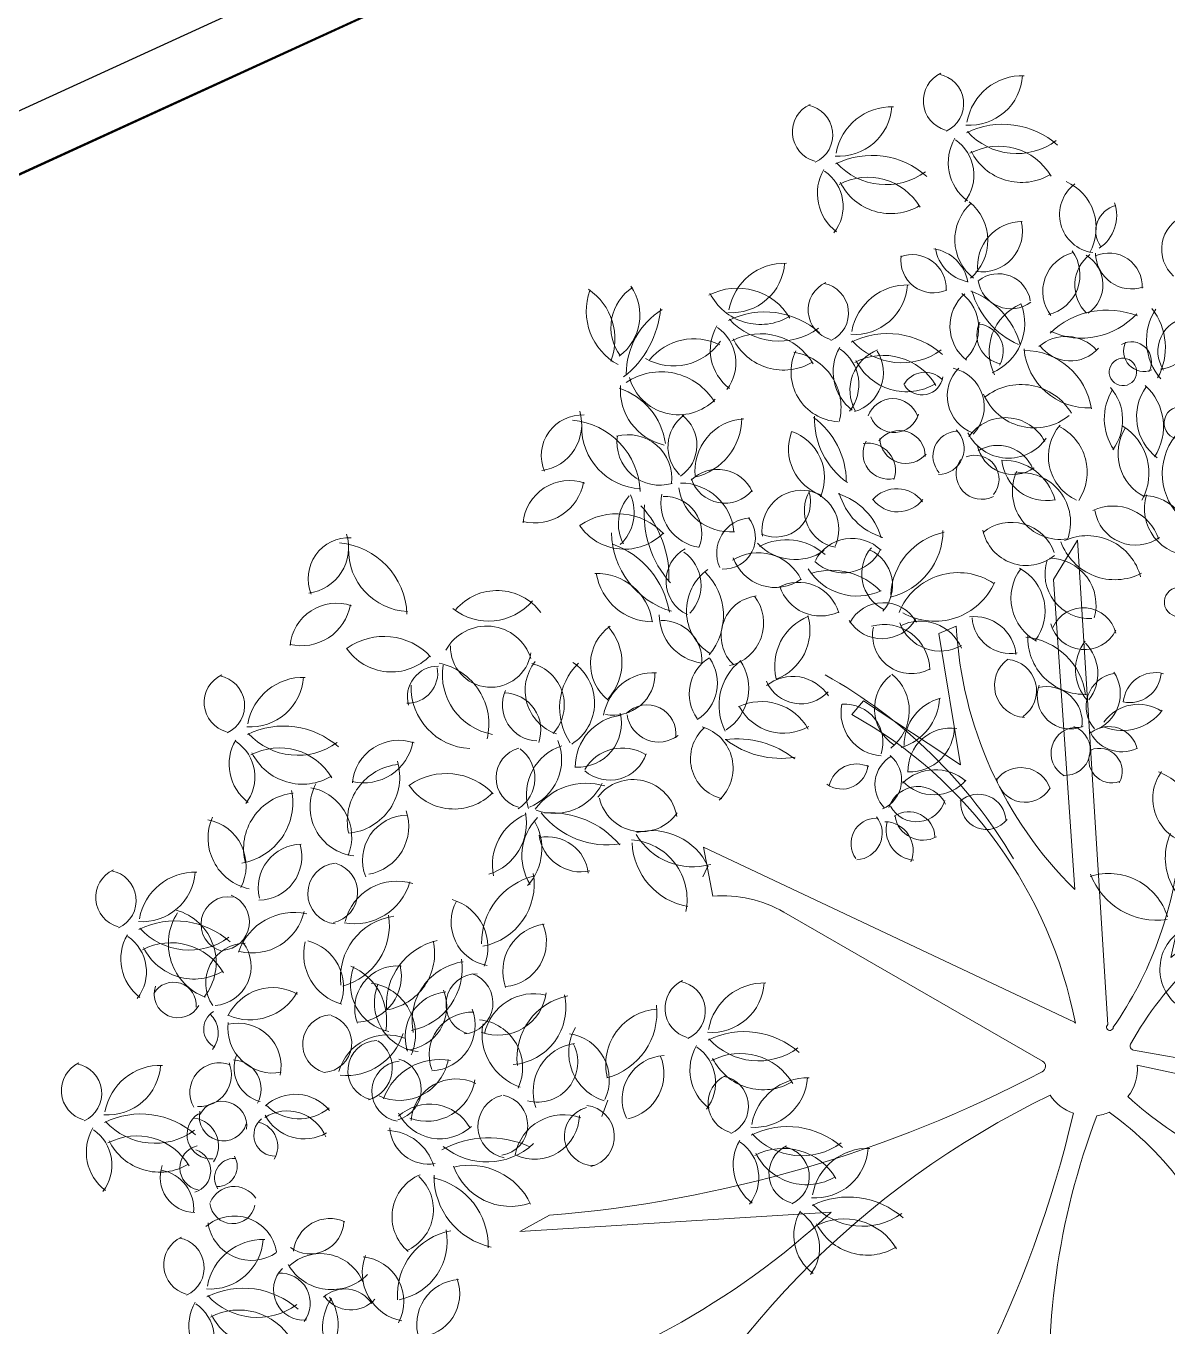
# Model space of a CAD drawing. Header units: millimetres. Extents: x 793 to 3159, y 750 to 2095.
# Drawn here: x 1188.191 to 1191.124, y 1064.748 to 1068.088 of the extents above; entities that cross this region are included whole.
import ezdxf

# ---------------------------------------------------------------- set-up
doc = ezdxf.new("R2010")
doc.units = ezdxf.units.MM
doc.linetypes.add('CONTINUA', pattern=[0])
for name, color, linetype in [('A-BANQUETA', 8, 'Continuous'), ('A-VEGETACION', 65, 'Continuous'), ('GUARNICIONES', 8, 'Continuous'), ('LINEAS DE PAVIEMENTOS', 9, 'Continuous')]:
    doc.layers.add(name, color=color, linetype=linetype)

# ---------------------------------------------------------------- blocks, each defined once
blk = doc.blocks.new('XR-CONJUNTO$0$A$C458D45B7')
at = {"lineweight": 0, "extrusion": (-2.43104e-07, -5.45806e-06, 1)}
for p, q in [((-0.995, 0.4864), (-0.9832, 0.5121)), ((-1.2482, -0.1317), (-1.2336, -0.0892))]:
    blk.add_line(p, q, dxfattribs=at)
blk.add_lwpolyline([(0.1057, -1.746), (0.1681, -1.7494, -0.110183), (-0.0866, -0.95, -0.110183), (0.0225, -0.1181, 0.069274), (0.0548, -0.1083, -0.159056), (0.3751, -0.5382), (0.4313, -0.5098), (0.2694, -0.2414), (0.6188, -0.3643), (0.5483, -0.2962, -0.129481), (0.1024, -0.068, 0.184379), (0.1254, 0.0127), (0.8832, -0.1415), (0.8943, -0.0784), (0.1156, 0.0518, -0.487233), (0.1075, 0.0667, -0.157099), (0.4909, 0.4325), (0.4557, 0.4846), (0.2096, 0.2904), (0.2879, 0.6525), (0.2292, 0.5741, -0.1274), (0.063, 0.1098, -1.508538), (0.0487, 0.1166), (-0.0409, 1.3604), (-0.1014, 1.2588), (-0.0393, 0.4627, -0.187108), (-0.3498, 1.1361), (-0.3949, 1.1174), (-0.3356, 0.7801), (-0.586, 0.9428), (-0.6161, 0.9071, -0.222061), (-0.0345, 0.1193), (-0.0367, 0.1218), (-0.9935, 0.563), (-0.9683, 0.4373, -0.148996), (-0.7862, 0.3977), (-0.1177, 0.0214, -0.61159), (-0.1188, -0.006, -0.101655), (-1.381, -0.3864), (-1.4565, -0.4291), (-0.657, -0.3716, -0.12496), (-1.5382, -0.8654), (-1.5037, -0.924), (-0.968, -0.7054), (-1.2263, -1.1913), (-1.1801, -1.2004, -0.176723), (-0.0978, -0.0662, 0.164875), (-0.0374, -0.112, -0.122319), (-0.6656, -1.3725), (-0.6394, -1.3961), (-0.165, -0.7555, -0.101541), (-0.347, -1.7346), (-0.3067, -1.749), (-0.1198, -1.2235), (0.1057, -1.746)], format="xyb", close=True, dxfattribs=at)
at = {"lineweight": 0, "extrusion": (2.43104e-07, 5.45806e-06, -1)}
for centre, major_axis, start_param, end_param in [((-0.369, 2.486), (0.0578, 0.0526, 0), 2.569534, 5.006064), ((-0.4208, 2.4779), (0.0521, -0.0572, 0), 4.051015, 6.582941), ((-0.3287, 2.5601), (0.0917, -0.1007, 0), -0.777492, 0.800951), ((-0.1915, 2.4072), (0.0977, -0.1073, 0), 2.477681, 3.902549), ((-0.7044, 2.4029), (0.0578, 0.0526, 0), 2.569534, 5.006064), ((-0.7561, 2.3949), (0.0521, -0.0572, 0), 4.051015, 6.582941), ((-0.6641, 2.477), (0.0917, -0.1007, 0), -0.777492, 0.800951), ((-0.5269, 2.3242), (0.0977, -0.1073, 0), 2.477681, 3.902549), ((-0.2404, 2.2159), (0.156, 0.1421, 0), 4.983233, 6.17178), ((-0.2073, 2.5236), (0.1269, 0.1155, 0), 1.666781, 3.133707), ((-0.2586, 2.3287), (0.0909, 0.0828, 0), 2.943806, 4.400315), ((-0.4252, 2.2943), (0.0813, 0.074, 0), 6.042078, 7.680112), ((-0.2514, 2.214), (0.1055, -0.1158, 0), 3.38331, 4.908592), ((-0.5757, 2.1328), (0.156, 0.1421, 0), 4.983233, 6.17178), ((-0.1941, 2.4226), (0.0974, -0.107, 0), 0.190237, 1.841773), ((-0.594, 2.2456), (0.0909, 0.0828, 0), 2.943806, 4.400315), ((-0.5426, 2.4406), (0.1269, 0.1155, 0), 1.666781, 3.133707), ((-0.5868, 2.131), (0.1055, -0.1158, 0), 3.38331, 4.908592), ((-0.7605, 2.2112), (0.0813, 0.074, 0), 6.042078, 7.680112), ((-0.5295, 2.3395), (0.0974, -0.107, 0), 0.190237, 1.841773), ((0.0042, 2.1974), (0.0729, 0.0664, 0), 2.435719, 4.793581), ((-0.1299, 2.1619), (0.0875, -0.0961, 0), 4.288332, 5.954002), ((-0.2372, 2.1306), (0.0929, 0.0846, 0), 2.963691, 4.711116), ((-0.4058, 2.1267), (0.0945, 0.086, 0), 6.118592, 7.872489), ((0.0663, 2.1554), (0.0498, 0.0454, 0), 3.264969, 5.201317), ((-0.0482, 2.1943), (0.0744, 0.0677, 0), 0.395035, 1.712099), ((-0.293, 2.1509), (0.0767, 0.0698, 0), 0.466811, 2.453539), ((-0.1885, 2.0624), (0.0852, 0.0776, 0), 3.756525, 5.436782), ((0.2617, 2.1105), (0.0688, 0.0627, 0), 3.032355, 5.058346), ((-0.4325, 2.0004), (0.0716, -0.0786, 0), 4.02893, 5.260687), ((-0.3105, 2.1233), (0.0764, 0.0696, 0), 2.495781, 3.712279), ((-0.4172, 2.0758), (0.0619, 0.0564, 0), 1.882964, 4.009811), ((-0.4714, 2.0024), (0.0589, -0.0646, 0), 3.521134, 5.485211), ((-0.0328, 1.9994), (0.076, 0.0692, 0), 3.228586, 5.199475), ((-0.1454, 2.0411), (0.0706, -0.0775, 0), -1.470872, 0.49979), ((0.0466, 2.0162), (0.0674, -0.074, 0), 1.501594, 3.203821), ((-0.07, 2.016), (0.0655, 0.0596, 0), 5.981568, 7.978483), ((0.0335, 2.0128), (0.0579, -0.0636, 0), 3.454568, 5.497253), ((0.0914, 2.099), (0.0621, -0.0681, 0), 0.403031, 2.295039), ((-0.9355, 2.0725), (0.0917, -0.1007, 0), -0.777492, 0.800951), ((-0.7983, 1.9196), (0.0977, -0.1073, 0), 2.477681, 3.902549), ((-0.249, 1.9601), (0.0612, 0.0557, 0), 4.777693, 6.850302), ((-0.9188, 1.843), (0.1055, -0.1158, 0), 3.38331, 4.908592), ((-0.6597, 1.9456), (0.0578, 0.0526, 0), 2.569534, 5.006064), ((-0.7114, 1.9376), (0.0521, -0.0572, 0), 4.051015, 6.582941), ((-0.6194, 2.0197), (0.0917, -0.1007, 0), -0.777492, 0.800951), ((-0.4822, 1.8669), (0.0977, -0.1073, 0), 2.477681, 3.902549), ((-0.2181, 2.0381), (0.0628, 0.0572, 0), 1.653322, 3.720775), ((-1.152, 1.9381), (0.1152, 0.1049, 0), 2.795095, 4.221359), ((-1.3878, 1.8644), (0.1039, -0.1141, 0), 4.462982, 5.82067), ((-1.1219, 1.8971), (0.0823, -0.0904, 0), 1.663538, 3.291746), ((-1.2998, 1.9265), (0.0962, 0.0876, 0), 0.12096, 1.668935), ((-0.8615, 2.0515), (0.0974, -0.107, 0), 0.190237, 1.841773), ((-0.2631, 1.9078), (0.0742, -0.0815, 0), 1.389785, 3.157191), ((-0.4105, 1.9023), (0.0749, -0.0822, 0), 4.528164, 6.260856), ((-0.3885, 1.8048), (0.1511, 0.1376, 0), 5.790531, 6.74088), ((-0.111, 2.0591), (0.1593, 0.1451, 0), 2.721102, 3.592312), ((-1.3634, 1.9626), (0.1662, -0.1825, 0), -0.763834, 0.071768), ((-1.009, 1.7783), (0.131, -0.1438, 0), 2.296813, 3.315554), ((-0.8471, 1.7282), (0.156, 0.1421, 0), 4.983233, 6.17178), ((-0.1396, 1.8436), (0.0979, 0.0892, 0), 3.408341, 5.039982), ((-0.3192, 1.9147), (0.0929, -0.102, 0), -1.217298, 0.327095), ((0.0319, 1.7409), (0.1422, -0.1561, 0), 3.105155, 4.25074), ((-0.0365, 2.0707), (0.1414, 0.1288, 0), 1.467491, 2.732342), ((0.2821, 1.8758), (0.1111, 0.1011, 0), 3.157429, 4.441949), ((0.0189, 1.8558), (0.1089, -0.1195, 0), -1.511614, -0.337271), ((-0.814, 2.036), (0.1269, 0.1155, 0), 1.666781, 3.133707), ((-0.8582, 1.7264), (0.1055, -0.1158, 0), 3.38331, 4.908592), ((-0.2288, 1.8855), (0.0506, -0.0555, 0), 0.933482, 2.755369), ((-0.3061, 1.8431), (0.0521, 0.0475, 0), 5.554345, 7.543913), ((0.2485, 1.8483), (0.0645, 0.0587, 0), 3.279326, 5.34853), ((0.1587, 1.8899), (0.0599, -0.0657, 0), -1.298179, 0.629945), ((-1.0291, 1.7206), (0.0995, -0.1093, 0), 2.987152, 4.333632), ((-0.8653, 1.841), (0.0909, 0.0828, 0), 2.943806, 4.400315), ((-1.0319, 1.8066), (0.0813, 0.074, 0), 6.042078, 7.680112), ((-0.5311, 1.6755), (0.156, 0.1421, 0), 4.983233, 6.17178), ((-0.074, 1.7783), (0.0778, 0.0708, 0), 4.718022, 6.28628), ((0.0938, 1.8197), (0.0347, -0.0381, 0), 3.344357, 5.954753), ((-1.0838, 1.9455), (0.0991, -0.1088, 0), -0.235546, 1.240656), ((-0.8009, 1.9349), (0.0974, -0.107, 0), 0.190237, 1.841773), ((-0.653, 1.7863), (0.0858, -0.0942, 0), 0.781255, 2.741725), ((-0.5493, 1.7883), (0.0909, 0.0828, 0), 2.943806, 4.400315), ((-0.7159, 1.7539), (0.0813, 0.074, 0), 6.042078, 7.680112), ((-0.5178, 1.7413), (0.0819, 0.0746, 0), 3.373512, 5.073607), ((-0.498, 1.9833), (0.1269, 0.1155, 0), 1.666781, 3.133707), ((-0.5421, 1.6737), (0.1055, -0.1158, 0), 3.38331, 4.908592), ((-0.6478, 1.7849), (0.0704, -0.0773, 0), -1.40138, 0.435272), ((-0.1814, 1.6713), (0.118, -0.1296, 0), 3.873122, 5.299363), ((-0.0171, 1.8665), (0.1229, 0.1119, 0), 2.257964, 3.78171), ((-0.0641, 1.9178), (0.0654, -0.0719, 0), -0.113868, 1.668116), ((0.126, 1.8478), (0.0388, 0.0354, 0), 1.911053, 4.31249), ((-0.7937, 1.6949), (0.096, -0.1054, 0), 4.01839, 5.703394), ((-0.4848, 1.8822), (0.0974, -0.107, 0), 0.190237, 1.841773), ((0.0722, 1.7936), (0.0237, -0.0261, 0), 2.96706, 9.250245), ((-1.1128, 1.6223), (0.1187, 0.1081, 0), 4.848797, 6.466165), ((-0.4359, 1.7257), (0.0419, -0.046, 0), 2.826188, 4.650454), ((-0.4438, 1.7833), (0.0397, 0.0362, 0), 0.868721, 3.311423), ((-0.2766, 1.7286), (0.0686, -0.0753, 0), 1.097202, 3.081073), ((-0.3848, 1.6998), (0.0683, -0.0751, 0), 4.086773, 6.202249), ((-1.0739, 1.736), (0.1068, 0.0973, 0), 2.523636, 3.952007), ((-1.273, 1.5741), (0.1281, 0.1167, 0), 5.751999, 6.8786), ((-1.0695, 1.804), (0.097, 0.0883, 0), 1.500249, 3.596824), ((-0.1879, 1.6085), (0.1112, 0.1012, 0), 4.767873, 6.47899), ((0.1669, 1.6745), (0.1047, 0.0953, 0), 3.274239, 4.424714), ((-0.0544, 1.6689), (0.0855, -0.0939, 0), -1.555152, -0.195414), ((0.2402, 1.6801), (0.0975, 0.0888, 0), 2.940453, 4.494287), ((0.0349, 1.6527), (0.1056, 0.0962, 0), 6.178704, 7.585525), ((-0.5176, 1.6517), (0.0501, 0.0456, 0), 4.224988, 6.658395), ((-0.1553, 1.7894), (0.0954, -0.1047, 0), 0.046634, 1.902742), ((0.2206, 1.6638), (0.0279, -0.0307, 0), 2.96706, 9.250245), ((-1.3147, 1.5651), (0.0708, -0.0777, 0), 1.912634, 3.921497), ((-1.4355, 1.6437), (0.0877, 0.0799, 0), 0.433013, 2.162826), ((-0.9938, 1.5913), (0.068, -0.0746, 0), 1.509031, 3.230067), ((-1.1165, 1.5946), (0.0711, 0.0647, 0), 6.086583, 7.987859), ((-0.5182, 1.668), (0.1486, 0.1354, 0), 2.914364, 3.903954), ((-0.5147, 1.6977), (0.0439, -0.0482, 0), -0.56334, 1.901924), ((-0.2276, 1.5595), (0.0766, -0.0842, 0), 2.904002, 4.961936), ((-1.3553, 1.4666), (0.1282, -0.1407, 0), 3.959959, 5.407863), ((-1.1585, 1.6403), (0.1171, 0.1066, 0), 2.346008, 3.897533), ((-0.8905, 1.5304), (0.0904, -0.0993, 0), 2.180836, 3.805257), ((-1.0613, 1.664), (0.1148, 0.1045, 0), 0.729589, 2.076019), ((-0.8419, 1.502), (0.1388, -0.1524, 0), 4.502869, 5.43636), ((-0.4997, 1.5714), (0.0445, -0.0489, 0), 2.944219, 5.44265), ((-0.3491, 1.5731), (0.0478, 0.0436, 0), 3.148251, 5.403679), ((-0.4013, 1.5925), (0.0497, 0.0453, 0), 6.214944, 8.566879), ((0.0057, 1.5758), (0.0909, 0.0828, 0), 2.724137, 4.584349), ((-0.1496, 1.5339), (0.0979, 0.0892, 0), 5.907215, 7.590286), ((0.1866, 1.5851), (0.0842, -0.0924, 0), 1.201658, 2.848598), ((-0.0012, 1.5327), (0.1054, 0.096, 0), 5.984703, 7.520962), ((0.3329, 1.535), (0.1162, 0.1058, 0), 3.122332, 4.628138), ((-1.1158, 1.6017), (0.0814, 0.0742, 0), 2.006107, 4.023111), ((-1.1966, 1.5079), (0.0832, 0.0758, 0), 5.174415, 7.124419), ((-0.6595, 1.5891), (0.0929, 0.0846, 0), 2.627043, 4.223783), ((-0.8165, 1.5144), (0.0838, -0.0921, 0), 4.193796, 5.852843), ((-0.528, 1.5782), (0.0442, -0.0486, 0), 0.500448, 2.802096), ((-0.5802, 1.5341), (0.0521, 0.0474, 0), 5.268129, 7.350204), ((-0.4837, 1.6205), (0.0498, 0.0453, 0), 1.422714, 3.822562), ((-0.2205, 1.6862), (0.0787, -0.0864, 0), -0.245148, 1.837365), ((-0.2468, 1.505), (0.0717, 0.0653, 0), 4.892044, 6.630501), ((-0.3051, 1.5146), (0.0414, -0.0455, 0), 3.483272, 6.139391), ((-0.2083, 1.6213), (0.0631, -0.0693, 0), 0.112143, 2.110108), ((-0.9659, 1.4359), (0.0722, 0.0658, 0), 4.673764, 6.588465), ((-0.2882, 1.5286), (0.0442, -0.0485, 0), 0.255526, 2.887943), ((-0.2317, 1.4264), (0.1016, 0.0926, 0), 5.415593, 6.754417), ((-0.1223, 1.576), (0.085, 0.0774, 0), 2.11334, 3.773203), ((-0.0858, 1.485), (0.083, -0.0911, 0), 0.579053, 2.739108), ((-0.1861, 1.4051), (0.0941, 0.0857, 0), 5.318722, 7.374748), ((-1.3455, 1.3817), (0.0886, 0.0806, 0), 3.960448, 5.771942), ((-0.9481, 1.5375), (0.061, -0.067, 0), -0.150992, 1.981102), ((-1.4365, 1.5191), (0.0859, -0.0944, 0), -0.662987, 0.966479), ((-0.9337, 1.5074), (0.0992, 0.0904, 0), 2.220183, 3.713936), ((-1.0597, 1.3608), (0.1011, 0.0921, 0), 5.439001, 6.928596), ((-0.7482, 1.3789), (0.0762, 0.0694, 0), 3.722819, 5.63009), ((-0.8167, 1.4505), (0.0603, -0.0662, 0), -1.159685, 1.145202), ((-0.6463, 1.4317), (0.0714, 0.0651, 0), 2.477016, 4.406547), ((-0.7569, 1.3812), (0.0694, -0.0762, 0), 4.137529, 5.870655), ((-0.704, 1.3144), (0.1119, -0.1229, 0), 4.171907, 5.160271), ((-0.4956, 1.5206), (0.1106, -0.1214, 0), 1.015052, 2.030709), ((-0.5052, 1.4057), (0.0555, -0.061, 0), 3.014721, 4.80292), ((0.1269, 1.3556), (0.0816, -0.0896, 0), 3.861328, 5.736568), ((0.2517, 1.4439), (0.0813, -0.0893, 0), 0.692403, 2.597207), ((-1.1108, 1.3917), (0.0808, 0.0736, 0), 3.386603, 4.597162), ((-1.2939, 1.4198), (0.0841, 0.0766, 0), 0.322787, 1.54187), ((-1.3566, 1.2537), (0.1802, -0.1979, 0), 4.689281, 5.487505), ((-0.8903, 1.4189), (0.1777, -0.1951, 0), 1.569254, 2.391962), ((-0.9978, 1.4459), (0.084, 0.0765, 0), 2.436245, 4.083302), ((-1.1007, 1.3682), (0.0639, -0.0701, 0), 3.828768, 5.840055), ((-0.5034, 1.5093), (0.0542, -0.0596, 0), -0.192693, 1.638897), ((0.0511, 1.3256), (0.0912, 0.083, 0), 5.008977, 6.700148), ((0.1079, 1.455), (0.0714, -0.0784, 0), 0.109406, 2.139195), ((-1.2224, 1.2529), (0.1215, 0.1107, 0), 4.829964, 6.260834), ((-0.8763, 1.3191), (0.0611, -0.0671, 0), 1.879129, 3.811135), ((-0.949, 1.3586), (0.0599, 0.0546, 0), 0.054114, 2.354051), ((-0.2092, 1.2879), (0.0862, 0.0785, 0), 4.763491, 6.669633), ((-1.205, 1.4659), (0.1033, 0.094, 0), 1.507007, 3.274527), ((-0.5633, 1.3809), (0.1309, 0.1192, 0), 0.733394, 2.059133), ((-0.3474, 1.2096), (0.1268, 0.1155, 0), 3.913737, 5.238547), ((-0.1723, 1.4082), (0.0844, 0.0769, 0), 1.617882, 3.663346), ((-0.0138, 1.2312), (0.1042, 0.0949, 0), 5.013393, 6.761813), ((-1.9106, 1.2442), (0.0708, -0.0777, 0), 1.912634, 3.921497), ((-2.0314, 1.3228), (0.0877, 0.0799, 0), 0.433013, 2.162826), ((-1.0243, 1.3738), (0.1579, 0.1438, 0), 2.583302, 3.854955), ((-1.3079, 1.1276), (0.1656, 0.1508, 0), 5.778144, 6.851017), ((-0.767, 1.4362), (0.0892, -0.098, 0), 0.126513, 1.545739), ((-0.787, 1.2057), (0.1099, 0.1001, 0), 4.957677, 6.173301), ((-0.6187, 1.2527), (0.0789, 0.0718, 0), 4.358962, 6.212976), ((-0.4919, 1.2698), (0.0755, 0.0688, 0), 2.758842, 4.586416), ((0.0552, 1.4072), (0.0994, -0.1091, 0), 0.247987, 1.955937), ((-1.9513, 1.1457), (0.1282, -0.1407, 0), 3.959959, 5.407863), ((-1.7544, 1.3194), (0.1171, 0.1066, 0), 2.346008, 3.897533), ((-1.0024, 1.2462), (0.0696, 0.0634, 0), 2.725223, 4.948788), ((-1.1102, 1.2347), (0.07, -0.0768, 0), 4.485205, 6.206033), ((-0.8592, 1.1981), (0.0824, -0.0904, 0), 3.301613, 4.995181), ((-0.8168, 1.3464), (0.0849, 0.0773, 0), 1.683404, 3.531065), ((-0.6424, 1.3776), (0.0718, -0.0789, 0), -0.389637, 1.478935), ((-0.6154, 1.2384), (0.0679, -0.0745, 0), 4.313629, 6.154081), ((-0.0087, 1.2737), (0.0771, -0.0847, 0), 0.678402, 2.611537), ((-0.112, 1.1928), (0.0813, -0.0893, 0), 3.878152, 5.717737), ((-0.9137, 1.1706), (0.0958, 0.0873, 0), 2.860422, 4.82661), ((-1.1043, 1.1567), (0.1156, 0.1052, 0), 6.209025, 7.712616), ((-0.6071, 1.3584), (0.0989, -0.1086, 0), 0.294169, 1.747426), ((-0.67, 1.1032), (0.1171, -0.1285, 0), 3.576093, 4.681646), ((-0.3449, 1.1103), (0.1211, 0.1103, 0), 4.257347, 6.034635), ((-0.0846, 1.211), (0.0929, 0.0846, 0), 2.79378, 4.515572), ((-0.2468, 1.1762), (0.0923, 0.084, 0), 5.935163, 7.664121), ((-1.2724, 1.12), (0.1058, 0.0963, 0), 5.403044, 6.867191), ((-1.1305, 1.2878), (0.1089, 0.0992, 0), 2.299701, 3.713789), ((-0.7554, 1.1381), (0.0794, 0.0723, 0), 4.933114, 6.739463), ((-0.4065, 1.3168), (0.1132, -0.1243, 0), -0.424739, 1.243343), ((0.2212, 1.2039), (0.0251, -0.0276, 0), 2.96706, 9.250245), ((-1.5286, 1.0775), (0.094, -0.1032, 0), 3.007891, 4.802385), ((-0.8507, 1.1073), (0.0693, -0.0761, 0), 1.484213, 3.740786), ((-0.9567, 1.1387), (0.0754, -0.0828, 0), -1.507027, 0.507296), ((-0.7001, 1.2689), (0.0737, -0.0809, 0), 0.29539, 1.986601), ((-2.0324, 1.1982), (0.0859, -0.0944, 0), -0.662987, 0.966479), ((-1.9414, 1.0608), (0.0886, 0.0806, 0), 3.960448, 5.771942), ((-1.5522, 1.2853), (0.1086, 0.0989, 0), 1.431238, 2.976463), ((-0.5369, 1.0974), (0.0658, -0.0722, 0), 2.786116, 4.927942), ((-0.0228, 1.1011), (0.0578, -0.0635, 0), 2.718476, 5.202531), ((-0.9869, 1.1611), (0.0852, -0.0935, 0), 0.871539, 2.291423), ((-1.1048, 1.0417), (0.0689, -0.0757, 0), 3.841411, 5.517894), ((-0.6777, 1.0309), (0.0927, -0.1017, 0), 2.059504, 3.492689), ((-0.8596, 1.1211), (0.0902, -0.099, 0), -1.122903, 0.372254), ((-0.5413, 1.2019), (0.067, -0.0735, 0), -0.319303, 1.742731), ((-0.5342, 1.0219), (0.0789, -0.0866, 0), 3.594028, 5.438478), ((-0.3918, 1.1823), (0.0816, 0.0743, 0), 1.780436, 3.521944), ((-0.4409, 1.0338), (0.0849, 0.0773, 0), 4.975327, 6.602725), ((-0.3023, 1.0547), (0.072, -0.079, 0), 3.75091, 5.351098), ((-0.2116, 1.1655), (0.066, -0.0724, 0), 0.546012, 2.232732), ((-0.0208, 1.1688), (0.0604, -0.0663, 0), -0.386025, 2.03652), ((-1.8183, 0.932), (0.1215, 0.1107, 0), 4.829964, 6.260834), ((-1.5552, 1.0062), (0.0882, 0.0803, 0), 4.376918, 6.706693), ((-1.1709, 1.0321), (0.0792, -0.087, 0), 1.388174, 3.260866), ((-1.3462, 1.0335), (0.0931, -0.1023, 0), 4.706547, 6.175138), ((-0.4653, 1.1127), (0.0669, -0.0734, 0), 0.220103, 2.505457), ((-0.1847, 0.9403), (0.1257, 0.1145, 0), 5.531693, 6.884809), ((-0.021, 1.1094), (0.0976, -0.1072, 0), 0.681699, 2.34653), ((-1.5448, 1.0724), (0.07, -0.0769, 0), -0.68977, 2.320487), ((0.0778, 1.029), (0.0809, -0.0889, 0), 1.574231, 2.956224), ((-0.0971, 1.0171), (0.0828, 0.0754, 0), 6.243367, 7.661544), ((-1.8009, 1.145), (0.1033, 0.094, 0), 1.507007, 3.274527), ((-1.3376, 0.9627), (0.0874, 0.0796, 0), 2.623712, 4.545795), ((-0.9253, 0.9573), (0.0806, 0.0734, 0), 3.252058, 4.890122), ((-1.0725, 0.9836), (0.0744, -0.0817, 0), -1.448474, 0.171544), ((-0.8112, 0.9288), (0.0985, -0.1082, 0), 1.831021, 3.199634), ((-1.0088, 0.9708), (0.0857, -0.0941, 0), -1.436373, 0.154478), ((-0.1675, 0.986), (0.0558, -0.0613, 0), 0.798614, 3.251784), ((-0.2228, 0.9719), (0.0542, -0.0596, 0), 3.954961, 6.417696), ((-1.6798, 0.9428), (0.0579, 0.0528, 0), 3.59556, 5.460531), ((-1.758, 1.0028), (0.052, -0.0571, 0), -1.020319, 0.753739), ((-1.5119, 1.0019), (0.116, 0.1056, 0), 2.481573, 4.024265), ((-1.7087, 0.8718), (0.1187, 0.1081, 0), 5.646964, 7.247292), ((-1.4637, 0.924), (0.0733, -0.0805, 0), 4.103585, 6.187534), ((-1.2062, 0.9183), (0.1081, -0.1187, 0), 1.708503, 3.098877), ((-1.4021, 0.9296), (0.0841, -0.0923, 0), 4.461105, 6.452023), ((-1.1243, 0.8789), (0.0882, -0.0968, 0), 2.464608, 3.925538), ((-1.2285, 1.0053), (0.0712, -0.0782, 0), -0.876513, 0.931251), ((-0.7677, 0.8949), (0.0731, -0.0803, 0), 3.198476, 4.872149), ((-1.2994, -0.1212), (0.8654, -0.9503, 0), 4.378102, 4.910694), ((-0.4465, 0.923), (0.0749, -0.0823, 0), 1.32027, 3.186102), ((-0.5895, 0.9174), (0.0895, 0.0815, 0), 6.126458, 7.932014), ((0.0718, 0.9341), (0.0581, -0.0638, 0), 1.57169, 3.693068), ((-0.0274, 0.9664), (0.0743, 0.0677, 0), 0.147209, 1.973323), ((0.1634, 0.9393), (0.0556, -0.0611, 0), 2.387996, 4.129426), ((0.0964, 1.0255), (0.06, 0.0546, 0), 0.815121, 2.500036), ((-2.2017, 0.923), (0.0578, 0.0526, 0), 2.569534, 5.006064), ((-2.2534, 0.9149), (0.0521, -0.0572, 0), 4.051015, 6.582941), ((-2.1614, 0.9971), (0.0917, -0.1007, 0), -0.777492, 0.800951), ((-2.0242, 0.8443), (0.0977, -0.1073, 0), 2.477681, 3.902549), ((-1.5907, 0.9688), (0.1171, 0.1066, 0), 2.346008, 3.897533), ((-0.7486, 1.0286), (0.0705, 0.0642, 0), 1.468367, 3.471663), ((-0.0559, 0.9595), (0.0569, -0.0624, 0), 0.319602, 2.642333), ((-0.1163, 0.8914), (0.0682, 0.0621, 0), 5.215357, 7.148249), ((-1.4213, 0.9238), (0.0622, -0.0683, 0), 0.774082, 2.712763), ((-1.5101, 0.8588), (0.0644, -0.0707, 0), 3.891716, 5.781765), ((-0.8473, 0.8001), (0.102, 0.0929, 0), 4.995087, 6.501391), ((-0.6329, 0.8358), (0.0657, -0.0721, 0), 3.796937, 5.756321), ((-0.5291, 0.9546), (0.0926, -0.1017, 0), -0.802808, 0.441154), ((-0.3565, 0.8309), (0.0837, -0.0919, 0), 2.2894, 3.618387), ((0.1211, 0.8311), (0.0734, -0.0806, 0), 2.91866, 4.455073), ((-1.3201, 0.8772), (0.083, 0.0756, 0), 0.485033, 2.348613), ((-1.1416, 0.8526), (0.055, 0.0501, 0), 4.642334, 7.153075), ((-0.7921, 0.9853), (0.0947, 0.0863, 0), 1.770281, 3.378964), ((-0.5325, 0.9125), (0.0823, 0.075, 0), 2.376211, 4.070976), ((0.078, 1.0001), (0.0942, 0.0858, 0), 1.362924, 2.66774), ((-2.073, 0.6529), (0.156, 0.1421, 0), 4.983233, 6.17178), ((-1.1915, 0.7669), (0.0989, 0.0901, 0), 3.859278, 5.326746), ((-1.1122, 0.9137), (0.0553, -0.0607, 0), 0.075932, 2.150784), ((-0.9236, 0.7908), (0.0783, 0.0713, 0), 2.537905, 4.724515), ((-1.0304, 0.7652), (0.0746, -0.0819, 0), 4.155282, 6.27321), ((-0.3606, 0.7645), (0.0814, 0.0741, 0), 3.845357, 5.580639), ((-0.4679, 0.8761), (0.0776, -0.0852, 0), -0.841343, 0.75028), ((-0.0367, 0.8129), (0.0493, 0.0449, 0), 2.817435, 5.511193), ((-0.0676, 0.8205), (0.0437, -0.048, 0), 4.232877, 7.091666), ((0.0775, 0.9087), (0.0672, 0.0612, 0), 1.865542, 3.474244), ((0.0454, 0.8072), (0.0554, 0.0505, 0), 4.787356, 6.776726), ((-2.0399, 0.9606), (0.1269, 0.1155, 0), 1.666781, 3.133707), ((-1.7777, 0.7102), (0.0886, 0.0806, 0), 3.960448, 5.771942), ((-0.9096, 0.5988), (0.1798, 0.1637, 0), 5.321024, 6.105533), ((-0.7999, 1.0231), (0.1551, -0.1703, 0), 0.56769, 1.386681), ((-2.0913, 0.7657), (0.0909, 0.0828, 0), 2.943806, 4.400315), ((-2.2578, 0.7313), (0.0813, 0.074, 0), 6.042078, 7.680112), ((-2.0841, 0.651), (0.1055, -0.1158, 0), 3.38331, 4.908592), ((-1.8687, 0.8476), (0.0859, -0.0944, 0), -0.662987, 0.966479), ((-1.4502, 0.7368), (0.0579, 0.0527, 0), 2.56896, 5.189701), ((-1.5233, 0.7352), (0.0699, 0.0637, 0), 6.091264, 8.002318), ((-1.319, 0.6954), (0.0881, -0.0967, 0), 2.021869, 3.557154), ((-1.4919, 0.7831), (0.0973, 0.0886, 0), 0.348363, 1.921752), ((-1.2031, 0.7027), (0.0835, 0.076, 0), 4.405561, 5.99158), ((-0.568, 0.7397), (0.0601, 0.0547, 0), 6.142274, 8.177719), ((0.0527, 0.7963), (0.0435, 0.0396, 0), 1.947339, 4.356092), ((0.0208, 0.767), (0.0437, 0.0398, 0), 5.051133, 7.528857), ((-2.0268, 0.8596), (0.0974, -0.107, 0), 0.190237, 1.841773), ((-1.9208, 0.7342), (0.1072, 0.0976, 0), 0.442262, 2.206763), ((-1.2371, 0.8308), (0.066, -0.0725, 0), -0.528936, 1.44036), ((-0.64, 0.782), (0.0449, -0.0493, 0), -0.767638, 1.35419), ((-0.6021, 0.7082), (0.0485, -0.0532, 0), 2.531519, 4.330464), ((-0.4695, 0.7279), (0.0631, 0.0575, 0), 3.093643, 4.913444), ((-0.3992, 0.6485), (0.08, -0.0879, 0), 3.083668, 4.58896), ((-0.1796, 0.696), (0.0582, 0.053, 0), 4.512669, 6.693847), ((-1.7627, 0.6224), (0.1084, 0.0988, 0), 3.669788, 5.33772), ((-1.6546, 0.5814), (0.1215, 0.1107, 0), 4.829964, 6.260834), ((-1.2947, 0.5609), (0.1099, -0.1207, 0), 2.931222, 4.165062), ((-1.175, 0.6208), (0.0842, 0.0767, 0), 4.522013, 6.842572), ((-0.4046, 0.8123), (0.0738, -0.081, 0), -0.123645, 1.540151), ((-0.1698, 0.7599), (0.0549, 0.05, 0), 1.27455, 3.6939), ((0.2764, 0.6991), (0.0791, -0.0868, 0), 0.945198, 2.934572), ((0.1335, 0.6463), (0.0937, 0.0853, 0), 5.766347, 7.572893), ((-1.8791, 0.6577), (0.0933, 0.085, 0), 2.40732, 4.363917), ((-2.0263, 0.5794), (0.0866, -0.0951, 0), 4.058135, 5.821951), ((-1.6372, 0.7944), (0.1033, 0.094, 0), 1.507007, 3.274527), ((-1.3789, 0.7812), (0.1001, 0.0911, 0), 1.169823, 2.653237), ((-0.4438, 0.6455), (0.0579, 0.0527, 0), 4.184928, 6.579797), ((-0.2886, 0.6341), (0.0527, 0.048, 0), 4.72306, 6.97036), ((-2.031, 0.549), (0.1066, 0.0971, 0), 3.614858, 5.324604), ((-2.207, 0.6655), (0.1058, -0.1161, 0), -1.044216, 0.564097), ((-1.1544, 0.7122), (0.0821, 0.0748, 0), 1.33266, 3.64214), ((-0.448, 0.709), (0.0512, -0.0562, 0), -0.553543, 1.806438), ((-0.2677, 0.6813), (0.0491, 0.0447, 0), 1.390878, 3.965269), ((-1.7543, 0.5224), (0.0851, 0.0775, 0), 3.49197, 5.441026), ((-1.8764, 0.6077), (0.084, -0.0923, 0), -1.172702, 0.548866), ((-1.3953, 0.5139), (0.0945, -0.1038, 0), 2.094299, 3.479864), ((-1.5856, 0.6185), (0.0918, -0.1008, 0), -1.038185, 0.431861), ((-1.3219, 0.5377), (0.0932, -0.1023, 0), 1.735743, 3.08508), ((-1.2427, 0.7828), (0.1459, -0.1602, 0), 0.576584, 1.630167), ((-1.3859, 0.4132), (0.1577, -0.1732, 0), 3.805634, 4.734842), ((-0.5502, 0.5762), (0.0437, -0.048, 0), 1.66898, 3.880303), ((-0.6035, 0.6024), (0.046, -0.0505, 0), -1.501293, 0.682109), ((-0.467, 0.5911), (0.0499, 0.0454, 0), 4.855946, 6.96347), ((-0.431, 0.6584), (0.0537, 0.0489, 0), 1.806584, 3.716335), ((-2.1336, 0.5756), (0.0897, -0.0984, 0), 0.939726, 2.715407), ((-2.2892, 0.5026), (0.0814, -0.0893, 0), 4.062449, 5.922904), ((-1.5511, 0.5541), (0.0956, -0.105, 0), -1.374011, -0.106904), ((-1.126, 0.4438), (0.1078, -0.1184, 0), 3.628927, 5.00712), ((-0.5286, 0.559), (0.0543, 0.0494, 0), 5.447315, 7.423476), ((-0.4468, 0.6123), (0.0579, 0.0527, 0), 2.388416, 4.14107), ((0.3473, 0.5481), (0.1144, 0.1041, 0), 2.574184, 4.282798), ((-1.3093, 0.6043), (0.0727, -0.0798, 0), 0.510549, 2.173634), ((-1.3938, 0.4807), (0.0708, -0.0777, 0), 3.680969, 5.33081), ((-1.1874, 0.4272), (0.1129, 0.1028, 0), 5.505124, 7.21995), ((-1.0048, 0.5807), (0.1277, 0.1163, 0), 2.469871, 3.829802), ((-1.0221, 0.6813), (0.114, -0.1251, 0), 0.456973, 1.764511), ((-2.0245, 0.4486), (0.0829, 0.0755, 0), 3.634893, 5.426724), ((-2.1377, 0.5282), (0.0831, 0.0757, 0), 0.456725, 2.280221), ((-1.9306, 0.4349), (0.0529, -0.0581, 0), 0.8313, 3.777278), ((-1.9592, 0.4368), (0.0578, 0.0526, 0), 5.742434, 8.380981), ((0.0494, 0.3474), (0.1164, 0.106, 0), 5.132034, 6.713723), ((0.1713, 0.5686), (0.1352, 0.1231, 0), 2.157908, 3.511293), ((-2.4755, 0.4198), (0.0578, 0.0526, 0), 2.569534, 5.006064), ((-2.5272, 0.4117), (0.0521, -0.0572, 0), 4.051015, 6.582941), ((-2.4352, 0.4939), (0.0917, -0.1007, 0), -0.777492, 0.800951), ((-2.298, 0.3411), (0.0977, -0.1073, 0), 2.477681, 3.902549), ((-1.7798, 0.332), (0.0917, -0.1007, 0), 2.542349, 4.180904), ((-1.3838, 0.3125), (0.1316, 0.1198, 0), 3.858538, 5.206055), ((-1.5906, 0.4624), (0.1096, -0.1203, 0), -1.007912, 0.539339), ((-1.8908, 0.5069), (0.1006, -0.1105, 0), -0.557673, 0.903433), ((-2.2117, 0.3532), (0.0525, 0.0478, 0), 2.544793, 5.610841), ((-2.2315, 0.3591), (0.0541, 0.0492, 0), 5.802789, 8.527903), ((-1.5272, 0.3648), (0.0836, 0.0762, 0), 2.482899, 4.371926), ((-1.6734, 0.2989), (0.0948, 0.0863, 0), 5.731832, 7.400577), ((-2.3468, 0.1497), (0.156, 0.1421, 0), 4.983233, 6.17178), ((-2.2189, 0.3033), (0.0991, -0.1088, 0), 1.094465, 2.867407), ((-2.3837, 0.2526), (0.0948, -0.1041, 0), 4.141693, 6.115198), ((-2.0417, 0.2331), (0.1126, 0.1025, 0), 4.205079, 5.650347), ((-2.1511, 0.4158), (0.1003, 0.0913, 0), 0.947405, 2.54529), ((-1.7644, 0.2204), (0.107, -0.1175, 0), 2.177236, 3.734769), ((-1.9608, 0.3535), (0.1091, -0.1198, 0), -0.998585, 0.46704), ((-2.3137, 0.4574), (0.1269, 0.1155, 0), 1.666781, 3.133707), ((-1.3839, 0.2396), (0.0906, 0.0825, 0), 3.532516, 5.308814), ((-1.5114, 0.3153), (0.0783, -0.086, 0), -1.247098, 0.63448), ((0.2987, 0.2614), (0.0867, 0.079, 0), 2.948546, 4.941983), ((-2.365, 0.2625), (0.0909, 0.0828, 0), 2.943806, 4.400315), ((-2.5316, 0.2281), (0.0813, 0.074, 0), 6.042078, 7.680112), ((-2.3579, 0.1478), (0.1055, -0.1158, 0), 3.38331, 4.908592), ((-2.1667, 0.2027), (0.069, -0.0757, 0), 1.700455, 3.862711), ((-2.2541, 0.2446), (0.0681, -0.0747, 0), -1.486479, 0.643735), ((-1.8849, 0.2792), (0.0985, 0.0897, 0), 2.570181, 4.112123), ((-2.0369, 0.194), (0.0821, -0.0902, 0), 4.120954, 5.79621), ((-1.6359, 0.1522), (0.1137, -0.1249, 0), 2.235527, 3.64207), ((-1.828, 0.2811), (0.0982, -0.1079, 0), -1.066796, 0.579125), ((-2.3006, 0.3564), (0.0974, -0.107, 0), 0.190237, 1.841773), ((-1.7735, 0.244), (0.1205, 0.1097, 0), 0.584753, 2.09731), ((-1.773, 0.2036), (0.0838, -0.092, 0), 0.938425, 2.670205), ((-1.9542, 0.1092), (0.1114, 0.1014, 0), 5.843306, 7.1953), ((-1.7771, 0.1415), (0.0805, 0.0733, 0), 3.50958, 5.539448), ((-1.8855, 0.2233), (0.0799, -0.0877, 0), -1.078933, 0.661818), ((-1.5851, 0.1111), (0.1031, -0.1132, 0), 2.104521, 3.72961), ((-2.3516, 0.1445), (0.0433, 0.0395, 0), 4.405228, 7.107621), ((-1.8626, 0.0737), (0.0986, 0.0898, 0), 5.589447, 7.418726), ((-1.7093, 0.1562), (0.085, -0.0934, 0), 0.84125, 2.679851), ((-1.5729, 0.1533), (0.0529, -0.0581, 0), 1.070278, 3.886146), ((-1.6105, 0.1567), (0.0588, 0.0536, 0), 5.779048, 8.517385), ((-1.0109, 0.1489), (0.0578, 0.0526, 0), 2.569534, 5.006064), ((-1.0627, 0.1409), (0.0521, -0.0572, 0), 4.051015, 6.582941), ((-0.9706, 0.2231), (0.0917, -0.1007, 0), -0.777492, 0.800951), ((-0.8334, 0.0702), (0.0977, -0.1073, 0), 2.477681, 3.902549), ((-2.3403, 0.1724), (0.0409, -0.0449, 0), -0.342253, 2.640209), ((-2.0952, 0.0628), (0.0867, -0.0952, 0), 2.755784, 4.384252), ((-2.1561, 0.2479), (0.094, -0.1032, 0), -0.330169, 1.139478), ((-1.6406, 0.0702), (0.0775, -0.0851, 0), 1.967447, 3.775341), ((-1.7611, 0.1457), (0.075, -0.0824, 0), -1.233229, 0.665703), ((-1.5183, 0.199), (0.0918, 0.0836, 0), 0.850399, 2.654203), ((-1.4242, 0.0518), (0.0965, 0.0879, 0), 4.088853, 5.676926), ((-1.3054, 0.0183), (0.1095, -0.1202, 0), 2.18056, 3.675332), ((-1.491, 0.1462), (0.1089, 0.0992, 0), 0.508664, 2.217173), ((-1.5836, 0.0234), (0.074, -0.0813, 0), 1.953075, 3.913454), ((-1.6938, 0.0986), (0.079, -0.0868, 0), -1.205895, 0.674202), ((-1.0969, 0.0033), (0.1057, 0.0963, 0), 3.628586, 5.368015), ((-1.2838, 0.1353), (0.1288, 0.1173, 0), 0.623729, 2.037745), ((-2.2216, 0.0843), (0.0383, 0.0349, 0), 2.756177, 4.901581), ((-2.3039, 0.0732), (0.0502, 0.0457, 0), 6.199619, 7.682941), ((-2.0951, 0.0884), (0.0783, -0.086, 0), 0.548016, 2.416151), ((-2.1847, -0.0116), (0.0748, -0.0822, 0), 3.639954, 5.646742), ((-1.9436, 0.0479), (0.0556, 0.0507, 0), 2.564177, 5.390176), ((-1.9675, 0.0498), (0.0553, 0.0504, 0), 5.73831, 8.527623), ((-1.4148, 0.0783), (0.0966, -0.106, 0), 1.05491, 2.488412), ((-1.5768, -0.009), (0.0832, -0.0914, 0), 3.974368, 5.88006), ((-0.8823, -0.1212), (0.156, 0.1421, 0), 4.983233, 6.17178), ((-1.8012, -0.0552), (0.0947, 0.0862, 0), 4.137101, 5.82022), ((-1.9077, 0.1207), (0.1031, -0.1133, 0), -0.54027, 0.827062), ((-1.2061, 0.0326), (0.0954, 0.0869, 0), 2.600322, 4.397244), ((-1.35, -0.0384), (0.0886, 0.0807, 0), 5.585887, 7.449107), ((-0.8492, 0.1866), (0.1269, 0.1155, 0), 1.666781, 3.133707), ((-1.8248, -0.0188), (0.0571, 0.052, 0), 2.545534, 5.407211), ((-1.8736, -0.0129), (0.0576, -0.0633, 0), 4.477879, 6.718402), ((-1.4151, 0.007), (0.0696, -0.0765, 0), -1.317396, 0.981411), ((-1.3009, -0.0677), (0.0841, -0.0923, 0), 1.964098, 3.725905), ((-0.9005, -0.0084), (0.0909, 0.0828, 0), 2.943806, 4.400315), ((-1.0671, -0.0428), (0.0813, 0.074, 0), 6.042078, 7.680112), ((-0.8933, -0.123), (0.1055, -0.1158, 0), 3.38331, 4.908592), ((-2.2319, -0.0783), (0.0509, -0.0558, 0), 1.762306, 4.258029), ((-2.1055, -0.0151), (0.0598, -0.0657, 0), 0.979226, 2.673692), ((-2.1998, -0.0703), (0.0508, -0.0558, 0), 3.933313, 5.938936), ((-1.7618, -0.0715), (0.0525, -0.0576, 0), 0.898013, 3.77079), ((-1.7698, 0.0321), (0.094, 0.0856, 0), 0.901171, 2.725838), ((-1.6654, -0.1418), (0.1029, -0.113, 0), 2.645045, 4.055204), ((-1.794, -0.0666), (0.0546, -0.0599, 0), 4.168072, 6.758384), ((-1.0843, -0.0862), (0.0758, -0.0832, 0), 1.855461, 3.828142), ((-1.2081, -0.0216), (0.0796, -0.0874, 0), -1.245321, 0.514479), ((-0.8361, 0.0855), (0.0974, -0.107, 0), 0.190237, 1.841773), ((-2.5594, -0.0771), (0.0578, 0.0526, 0), 2.569534, 5.006064), ((-2.6111, -0.0852), (0.0521, -0.0572, 0), 4.051015, 6.582941), ((-2.5191, -0.003), (0.0917, -0.1007, 0), -0.777492, 0.800951), ((-2.3819, -0.1559), (0.0977, -0.1073, 0), 2.477681, 3.902549), ((-2.2829, -0.0338), (0.055, -0.0604, 0), -1.227345, 0.788989), ((-1.6228, -0.1543), (0.078, -0.0856, 0), 2.376566, 4.323843), ((-0.8977, -0.0939), (0.0578, 0.0526, 0), 2.569534, 5.006064), ((-0.9494, -0.1019), (0.0521, -0.0572, 0), 4.051015, 6.582941), ((-0.8574, -0.0197), (0.0917, -0.1007, 0), -0.777492, 0.800951), ((-0.7202, -0.1726), (0.0977, -0.1073, 0), 2.477681, 3.902549), ((-1.6995, -0.0227), (0.0928, 0.0845, 0), 0.879757, 2.653061), ((-2.2243, -0.1653), (0.0472, 0.043, 0), 4.36075, 7.132577), ((-2.0356, -0.1968), (0.0849, 0.0774, 0), 4.711605, 6.317931), ((-1.6899, -0.2214), (0.087, 0.0792, 0), 4.695585, 6.505535), ((-1.4846, -0.159), (0.0552, -0.0606, 0), 0.908976, 3.617216), ((-1.5171, -0.1563), (0.0527, -0.0579, 0), 4.069108, 6.860513), ((-2.4307, -0.3472), (0.156, 0.1421, 0), 4.983233, 6.17178), ((-2.2208, -0.1416), (0.0415, -0.0456, 0), -0.541621, 2.532765), ((-2.0561, -0.2329), (0.0798, 0.0727, 0), 4.88073, 6.617754), ((-2.0272, -0.0257), (0.0802, -0.0881, 0), 0.021045, 1.524602), ((-1.6651, -0.0744), (0.0875, 0.0797, 0), 1.54916, 3.411748), ((-1.3457, -0.2549), (0.0938, 0.0854, 0), 4.062794, 5.7981), ((-1.422, -0.127), (0.0858, 0.0782, 0), 0.763017, 2.722038), ((-1.2687, -0.1822), (0.0509, -0.0559, 0), 0.721621, 3.617737), ((-1.2958, -0.1832), (0.0538, -0.0591, 0), 3.987262, 6.769538), ((-2.3976, -0.0395), (0.1269, 0.1155, 0), 1.666781, 3.133707), ((-2.2507, -0.1874), (0.0465, 0.0423, 0), 2.233298, 4.88178), ((-2.3042, -0.2166), (0.0483, -0.053, 0), 4.015547, 6.050187), ((-2.0875, -0.1867), (0.0366, -0.0402, 0), 0.711319, 3.169675), ((-2.1436, -0.2166), (0.0427, -0.0469, 0), 4.116433, 5.99396), ((-2.0133, -0.0827), (0.0765, -0.084, 0), 0.204968, 1.815858), ((-1.6932, -0.1581), (0.0739, 0.0673, 0), 2.131785, 3.802335), ((-0.769, -0.364), (0.156, 0.1421, 0), 4.983233, 6.17178), ((-2.4489, -0.2344), (0.0909, 0.0828, 0), 2.943806, 4.400315), ((-2.6155, -0.2689), (0.0813, 0.074, 0), 6.042078, 7.680112), ((-2.4418, -0.3491), (0.1055, -0.1158, 0), 3.38331, 4.908592), ((-1.8013, -0.3004), (0.086, -0.0944, 0), 3.905045, 5.15415), ((-1.5359, -0.4435), (0.188, 0.1712, 0), 4.948121, 5.869218), ((-0.7872, -0.2512), (0.0909, 0.0828, 0), 2.943806, 4.400315), ((-0.9538, -0.2856), (0.0813, 0.074, 0), 6.042078, 7.680112), ((-0.7359, -0.0562), (0.1269, 0.1155, 0), 1.666781, 3.133707), ((-0.7801, -0.3658), (0.1055, -0.1158, 0), 3.38331, 4.908592), ((-2.3845, -0.1405), (0.0974, -0.107, 0), 0.190237, 1.841773), ((-2.2732, -0.2729), (0.0428, 0.039, 0), 2.497814, 5.20727), ((-2.3097, -0.2811), (0.0389, -0.0427, 0), 4.224328, 6.709801), ((-1.5446, -0.0745), (0.1307, 0.119, 0), 1.552191, 2.984983), ((-0.7228, -0.1573), (0.0974, -0.107, 0), 0.190237, 1.841773), ((-0.7399, -0.2734), (0.0578, 0.0526, 0), 2.569534, 5.006064), ((-0.7917, -0.2815), (0.0521, -0.0572, 0), 4.051015, 6.582941), ((-0.6996, -0.1993), (0.0917, -0.1007, 0), -0.777492, 0.800951), ((-0.5624, -0.3521), (0.0977, -0.1073, 0), 2.477681, 3.902549), ((-2.1916, -0.2985), (0.0373, 0.0339, 0), 3.28496, 5.487327), ((-2.2354, -0.2693), (0.0347, -0.0381, 0), -1.383943, 0.731452), ((-1.4822, -0.2092), (0.1151, 0.1048, 0), 1.972626, 3.529352), ((-1.5858, -0.4333), (0.1281, 0.1166, 0), 5.209395, 6.575768), ((-2.2916, -0.2978), (0.0606, -0.0666, 0), 0.737383, 2.650506), ((-2.3957, -0.3799), (0.0681, -0.0747, 0), 4.052293, 5.534953), ((-1.6688, -0.393), (0.0783, -0.086, 0), 1.425585, 3.486513), ((-1.7932, -0.3761), (0.0771, -0.0846, 0), 4.606747, 6.608193), ((-1.7172, -0.469), (0.1331, 0.1212, 0), 5.659962, 7.036498), ((-1.4916, -0.2871), (0.1256, -0.1379, 0), 0.943566, 2.313218), ((-2.1907, -0.3873), (0.0495, 0.0451, 0), 4.270836, 6.420827), ((-0.6113, -0.5435), (0.156, 0.1421, 0), 4.983233, 6.17178), ((-2.195, -0.3571), (0.0395, -0.0433, 0), -0.642878, 2.183197), ((-0.5782, -0.2358), (0.1269, 0.1155, 0), 1.666781, 3.133707), ((-2.1896, -0.5067), (0.0818, 0.0745, 0), 4.725657, 6.840485), ((-1.9437, -0.494), (0.0694, 0.0632, 0), 3.980915, 5.862351), ((-0.6295, -0.4307), (0.0909, 0.0828, 0), 2.943806, 4.400315), ((-0.7961, -0.4651), (0.0813, 0.074, 0), 6.042078, 7.680112), ((-0.6223, -0.5454), (0.1055, -0.1158, 0), 3.38331, 4.908592), ((-2.1463, -0.3974), (0.083, 0.0756, 0), 1.68426, 3.729013), ((-1.9949, -0.4053), (0.0637, 0.058, 0), 0.764156, 2.934492), ((-1.6018, -0.593), (0.1128, -0.1238, 0), 2.221305, 3.690822), ((-1.7962, -0.4571), (0.1033, -0.1134, 0), -1.032306, 0.534835), ((-0.5651, -0.3368), (0.0974, -0.107, 0), 0.190237, 1.841773), ((-2.292, -0.5222), (0.0578, 0.0526, 0), 2.569534, 5.006064), ((-2.3437, -0.5302), (0.0521, -0.0572, 0), 4.051015, 6.582941), ((-2.2517, -0.448), (0.0917, -0.1007, 0), -0.777492, 0.800951), ((-2.1145, -0.6009), (0.0977, -0.1073, 0), 2.477681, 3.902549), ((-1.9667, -0.6078), (0.0867, 0.0789, 0), 4.676888, 6.613696), ((-1.7339, -0.5375), (0.0851, -0.0934, 0), 0.924716, 2.656883), ((-1.8688, -0.6134), (0.0781, -0.0858, 0), 3.969056, 5.92434), ((-2.0101, -0.5841), (0.0523, -0.0575, 0), 0.633418, 3.085829), ((-1.9398, -0.4538), (0.0868, -0.0954, 0), -0.069614, 1.779881), ((-2.1633, -0.7923), (0.156, 0.1421, 0), 4.983233, 6.17178), ((-2.0709, -0.6192), (0.0524, -0.0576, 0), 3.810166, 6.090838), ((-1.6027, -0.6693), (0.086, 0.0783, 0), 3.55062, 5.363168), ((-1.7206, -0.5916), (0.0749, -0.0823, 0), -1.194178, 0.664916), ((-2.1303, -0.4845), (0.1269, 0.1155, 0), 1.666781, 3.133707), ((-1.9038, -0.6639), (0.0614, 0.0559, 0), 4.717033, 6.423449), ((-2.1816, -0.6795), (0.0909, 0.0828, 0), 2.943806, 4.400315), ((-2.3482, -0.7139), (0.0813, 0.074, 0), 6.042078, 7.680112), ((-2.1744, -0.7941), (0.1055, -0.1158, 0), 3.38331, 4.908592), ((-1.8262, -0.6795), (0.0906, -0.0995, 0), 1.614915, 2.889535), ((-1.8895, -0.5504), (0.0621, 0.0565, 0), 1.467676, 3.222181), ((-2.0476, -0.6746), (0.0938, 0.0854, 0), 0.129265, 1.395311), ((-2.1171, -0.5856), (0.0974, -0.107, 0), 0.190237, 1.841773)]:
    blk.add_ellipse(centre, major_axis=major_axis, ratio=1, start_param=start_param, end_param=end_param, dxfattribs=at)

msp = doc.modelspace()

# ---------------------------------------------------------------- linework, layer by layer
at = {"layer": 'A-BANQUETA', "linetype": 'CONTINUA', "ltscale": 0.5}
for p, q in [((1193.20956, 1070.17931, 294.27519), (1176.65069, 1062.585, 293.71931)), ((1193.20956, 1070.17931, 294.27519), (1176.65069, 1062.585, 293.71931)), ((1193.26267, 1070.03861, 294.27576), (1179.44373, 1063.71019, 293.78654)), ((1193.26267, 1070.03861, 294.27576), (1179.44373, 1063.71019, 293.78654))]:
    msp.add_line(p, q, dxfattribs=at)
at = {"layer": 'GUARNICIONES'}
msp.add_line((1193.26267, 1070.03861, 294.27576), (1170.68292, 1059.68302, 293.722), dxfattribs=at)
at = {"layer": 'LINEAS DE PAVIEMENTOS'}
msp.add_line((1193.20996, 1070.17946, 294.276), (1170.62039, 1059.81937, 293.722), dxfattribs=at)

# ---------------------------------------------------------------- block references
at = {"layer": 'A-VEGETACION', "linetype": 'CONTINUA', "ltscale": 0.5, "rotation": 359.4659533148276}
msp.add_blockref('XR-CONJUNTO$0$A$C458D45B7', (1190.91967, 1065.40625, 293.72089), dxfattribs=at)

doc.saveas('drawing.dxf')
